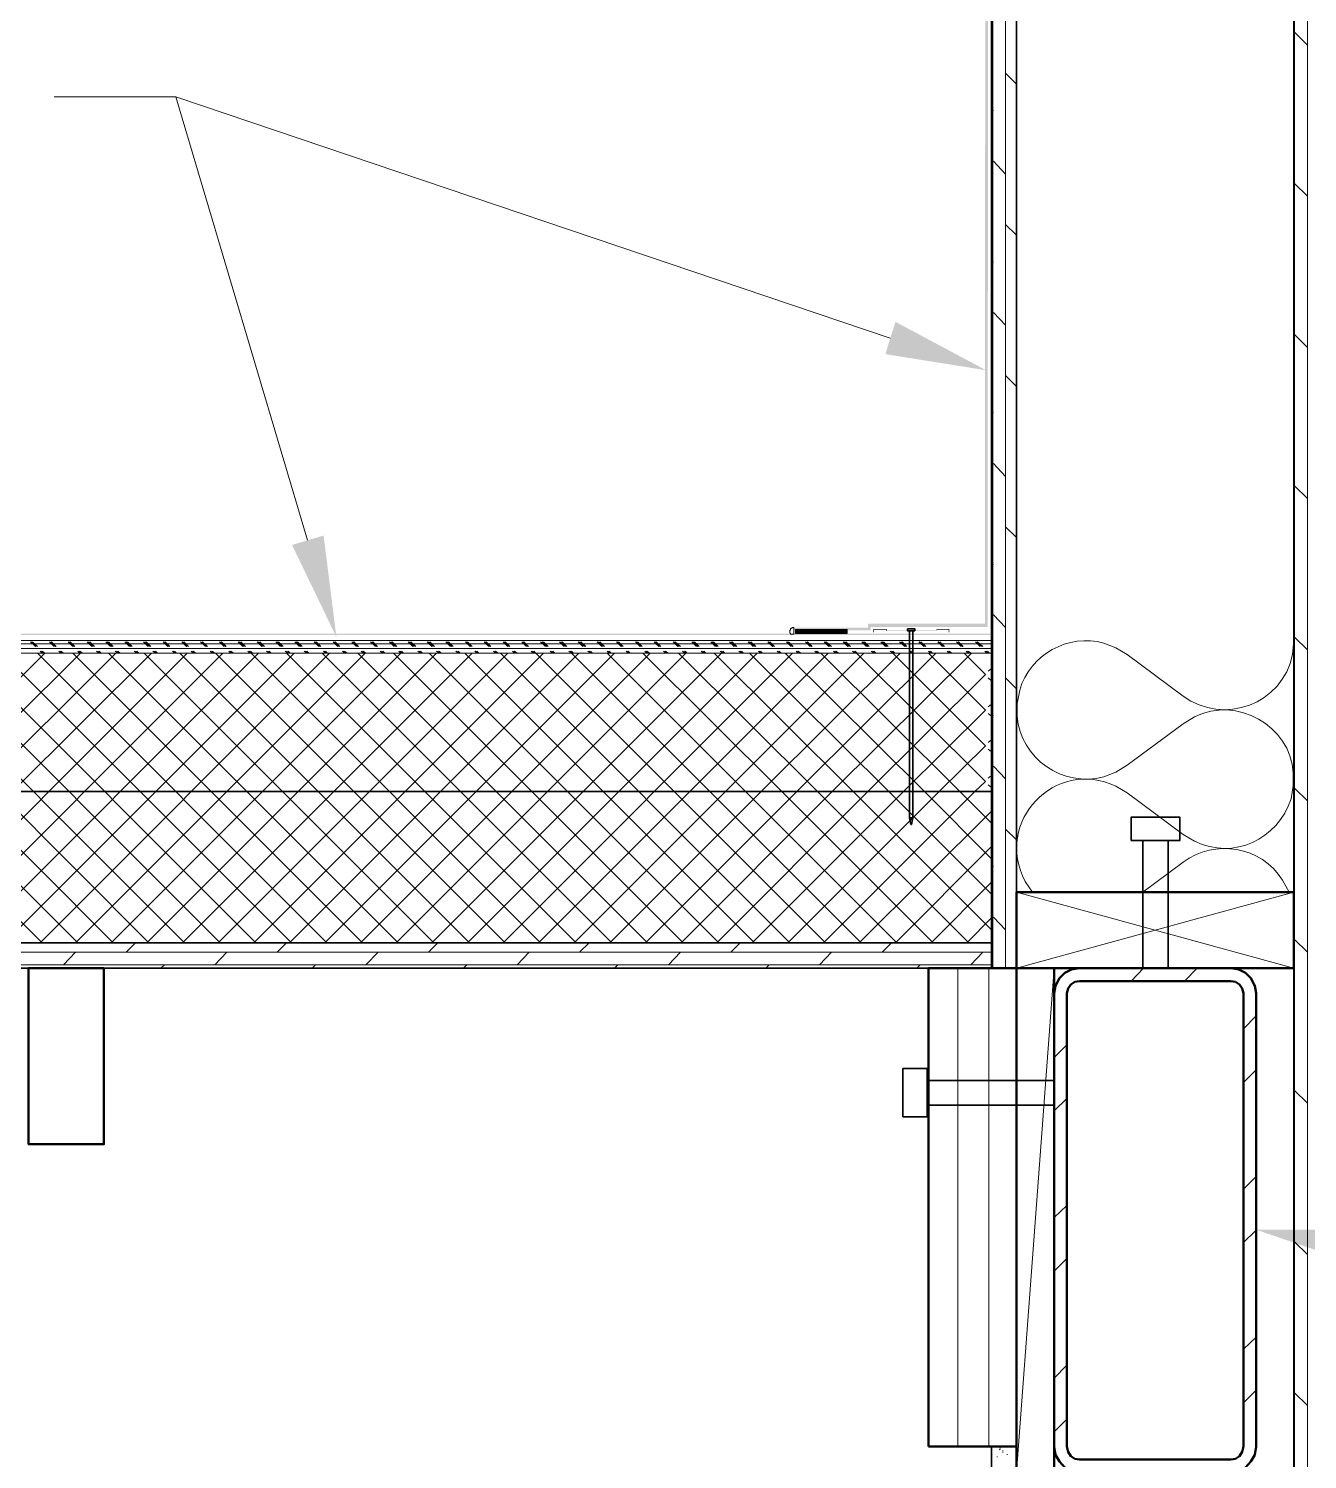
# Model space of a CAD drawing. Header units: inches. Extents: x 5 to 516, y -193 to 129.
# Drawn here: x 338.398 to 340.512, y -32.031 to -29.665 of the extents above; entities that cross this region are included whole.
import ezdxf

# ---------------------------------------------------------------- set-up
doc = ezdxf.new("R2010")
doc.units = ezdxf.units.IN
doc.header["$MEASUREMENT"] = 0
doc.layers.add('PDF5_Geometry', color=7, linetype='Continuous')
doc.layers.add('PDF5_Solid Fills', color=7, linetype='Continuous')

msp = doc.modelspace()

# ---------------------------------------------------------------- hatches: boundary and pattern name
at = {"layer": 'PDF5_Solid Fills', "transparency": 33554559}
for points in [[(339.7854717, -30.6556754), (339.7899161, -30.6601199), (339.789916, -30.6545641), (339.9832493, -30.6545644), (339.9876927, -25.8590086), (339.9821373, -25.8534533), (339.9788051, -30.649009), (339.7854717, -30.6490088)], [(339.66214, -30.6556754), (339.66214, -30.6601199), (339.7899178, -30.6601197), (339.7854733, -30.6556754)], [(339.7943613, -30.6578985), (339.7954724, -30.663454), (339.7954724, -30.6590096), (339.8165825, -30.6578976)], [(339.8988072, -30.6601208), (339.8154739, -30.6612319), (339.8999183, -30.6612319), (339.8988072, -30.6578975)], [(339.8988072, -30.6578976), (339.8999183, -30.6590087), (339.9188038, -30.6590098), (339.9199163, -30.6634531), (339.9199183, -30.6578976)], [(339.9899169, -30.6678983), (339.9899169, -30.6656761), (334.3954719, -30.6656762), (334.3954719, -30.6678983)]]:
    msp.add_hatch(color=256, dxfattribs=at).paths.add_polyline_path(points)

# ---------------------------------------------------------------- linework, layer by layer
at = {"layer": 'PDF5_Geometry', "lineweight": 35}
for points in [[(339.9899169, -25.8667866), (339.9899169, -31.2190091), (340.031028, -31.2190091), (340.031028, -25.8667866)], [(340.4899169, -44.6356774), (340.4899169, -25.9690092), (340.531028, -25.9690092), (340.531028, -44.6356774)], [(339.8632486, -30.6612319), (339.8632486, -30.6578986), (339.8510264, -30.6578986), (339.8510264, -30.6612319)], [(339.8576966, -30.9812313), (339.8599189, -30.9701202), (339.8543633, -30.9701202), (339.8565855, -30.9812313)], [(340.2210277, -31.0078981), (340.2210277, -30.9690092), (340.3010277, -30.9690092), (340.3010277, -31.0078981)], [(339.88325, -31.3845654), (339.88325, -31.4645654), (339.84325, -31.4645654), (339.84325, -31.3845654)], [(339.9899169, -44.5945657), (339.9899169, -32.0101203), (340.031028, -32.0101203), (340.031028, -44.5945657)]]:
    msp.add_lwpolyline(points, close=True, dxfattribs=at)
at = {"layer": 'PDF5_Geometry', "lineweight": 15}
for points in [[(339.9921413, -31.2190096), (339.9921413, -25.8667872)], [(340.0132504, -31.2190096), (340.0132504, -25.8667872)], [(340.4910291, -44.6356768), (340.4910291, -25.9690086)], [(340.5121382, -44.6356768), (340.5121382, -25.9690086)], [(340.5121382, -29.6923428), (340.4910271, -29.6712317)], [(340.0310275, -29.7567869), (340.0132497, -29.7390091)], [(338.8588042, -30.5112312), (338.6410264, -29.7778979), (338.4399153, -29.7778979)], [(339.822138, -30.1767868), (338.6410268, -29.7778978), (338.4399157, -29.7778978)], [(339.993249, -29.8012307), (339.9899156, -29.7990084)], [(340.4910291, -29.8378981), (340.489918, -29.836787)], [(340.0132504, -29.9056754), (339.9932504, -29.8845643)], [(340.5121382, -29.9423428), (340.4910271, -29.9212317)], [(340.0310275, -30.0067869), (340.0132497, -29.9890091)], [(339.993249, -30.0512307), (339.9899156, -30.0490085)], [(340.4910291, -30.0878981), (340.489918, -30.086787)], [(340.0132504, -30.1556754), (339.9932504, -30.1345643)], [(340.5121382, -30.1923428), (340.4910271, -30.1712317)], [(340.0310275, -30.2567869), (340.0132497, -30.2390091)], [(339.993249, -30.3012307), (339.9899156, -30.2990085)], [(340.4910291, -30.3378981), (340.489918, -30.336787)], [(340.0132504, -30.4056754), (339.9932504, -30.3845643)], [(340.5121382, -30.4423429), (340.4910271, -30.4212317)], [(340.0310275, -30.5067869), (340.0132497, -30.4890092)], [(339.993249, -30.5512307), (339.9899156, -30.5490085)], [(340.4910291, -30.5878982), (340.489918, -30.586787)], [(340.0132504, -30.6556754), (339.9932504, -30.6345643)], [(339.6699163, -30.6656762), (339.6654719, -30.6612317)], [(339.6654721, -30.6623418), (339.6688054, -30.6590085)], [(339.6654721, -30.6601197), (339.6665832, -30.6590086)], [(339.6654721, -30.6645651), (339.6710276, -30.6590095)], [(339.6654721, -30.6656762), (339.6654721, -30.6645651)], [(339.6721407, -30.6656762), (339.665474, -30.6590095)], [(339.6676964, -30.6656762), (339.6654742, -30.6634539)], [(339.6665843, -30.6656762), (339.6732509, -30.6590095)], [(339.6743606, -30.6656762), (339.6676939, -30.6590095)], [(339.6688041, -30.6656762), (339.6754708, -30.6590095)], [(339.676585, -30.6656762), (339.6699183, -30.6590095)], [(339.6710285, -30.6656762), (339.6776952, -30.6590095)], [(339.6788048, -30.6656762), (339.6721382, -30.6590095)], [(339.6732484, -30.6656762), (339.6799151, -30.6590095)], [(339.6810292, -30.6656762), (339.6743626, -30.6590095)], [(339.6754728, -30.6656762), (339.6821394, -30.6590095)], [(339.6832491, -30.6656762), (339.6765824, -30.6590095)], [(339.6776927, -30.6656762), (339.6843593, -30.6590095)], [(339.6854735, -30.6656762), (339.6788068, -30.6590095)], [(339.679917, -30.6656762), (339.6865837, -30.6590095)], [(339.6876934, -30.6656762), (339.6810267, -30.6590095)], [(339.6821414, -30.6656762), (339.6888081, -30.6590095)], [(339.6899178, -30.6656762), (339.6832511, -30.6590095)], [(339.6843613, -30.6656762), (339.691028, -30.6590095)], [(339.6921376, -30.6656762), (339.685471, -30.6590095)], [(339.6865857, -30.6656762), (339.6932524, -30.6590095)], [(339.694362, -30.6656762), (339.6876954, -30.6590095)], [(339.6888056, -30.6656762), (339.6954722, -30.6590095)], [(339.6899152, -30.6590095), (339.6965819, -30.6656762), (339.7043597, -30.6590095)], [(339.6910285, -30.6590095), (339.6988063, -30.6656762), (339.7065841, -30.6590095)], [(339.69103, -30.6656762), (339.6976966, -30.6590095)], [(339.6932484, -30.6590095), (339.7010262, -30.6656762), (339.7088039, -30.6590095)], [(339.6932498, -30.6656762), (339.6999165, -30.6590095)], [(339.6954728, -30.6590095), (339.7032506, -30.6656762), (339.7110283, -30.6590095)], [(339.6954742, -30.6656762), (339.7021409, -30.6590095)], [(339.6976927, -30.6590095), (339.7054704, -30.6656762), (339.7132482, -30.6590095)], [(339.699917, -30.6590095), (339.7076948, -30.6656762), (339.7154726, -30.6590095)], [(339.7021414, -30.6590095), (339.7099192, -30.6656762), (339.717697, -30.6590095)], [(339.7043613, -30.6590095), (339.7121391, -30.6656762), (339.7199169, -30.6590095)], [(339.7065857, -30.6590095), (339.7143635, -30.6656762), (339.7221413, -30.6590095)], [(339.7088056, -30.6590095), (339.7165834, -30.6656762), (339.7243611, -30.6590095)], [(339.71103, -30.6590095), (339.7188077, -30.6656762), (339.7265855, -30.6590095)], [(339.7132498, -30.6590095), (339.7210276, -30.6656762), (339.7288054, -30.6590095)], [(339.7154742, -30.6590095), (339.723252, -30.6656762), (339.7310298, -30.6590095)], [(339.7176941, -30.6590095), (339.7254719, -30.6656762), (339.7332497, -30.6590095)], [(339.7199185, -30.6590095), (339.7276963, -30.6656762), (339.7354741, -30.6590095)], [(339.7221384, -30.6590095), (339.7299161, -30.6656762), (339.7376939, -30.6590095)], [(339.7243628, -30.6590095), (339.7321405, -30.6656762), (339.7399183, -30.6590095)], [(339.7265826, -30.6590095), (339.7343604, -30.6656762), (339.7421382, -30.6590095)], [(339.728807, -30.6590095), (339.7365848, -30.6656762), (339.7443626, -30.6590095)], [(339.7310269, -30.6590095), (339.7388047, -30.6656762), (339.7465825, -30.6590095)], [(339.7332513, -30.6590095), (339.7410291, -30.6656762), (339.7488068, -30.6590095)], [(339.7354712, -30.6590095), (339.7432489, -30.6656762), (339.7510267, -30.6590095)], [(339.7376956, -30.6590095), (339.7454733, -30.6656762), (339.7510289, -30.6612317)], [(339.7399154, -30.6590095), (339.7476932, -30.6656762), (339.7510265, -30.6634539)], [(339.7421398, -30.6590095), (339.7499176, -30.6656762), (339.7510287, -30.6656762)], [(339.7510298, -30.6645651), (339.7443631, -30.6590095)], [(339.7510298, -30.6623418), (339.7465853, -30.6590085)], [(339.7510298, -30.6601197), (339.7488076, -30.6590086)], [(334.3954702, -30.6978982), (339.9899152, -30.6978982), (339.9899152, -30.6767871), (334.3954702, -30.6767871)], [(334.3954702, -30.6823422), (339.9899152, -30.6823422)], [(338.4088078, -30.6867875), (338.40103, -30.6790098)], [(338.4099155, -30.6867875), (338.4021377, -30.6790098)], [(338.4121399, -30.6867875), (338.4043621, -30.6790098)], [(338.4399177, -30.6867875), (338.4321399, -30.6790098)], [(338.4421375, -30.6867875), (338.4343598, -30.6790098)], [(338.4432497, -30.6867875), (338.435472, -30.6790098)], [(338.4710275, -30.6867875), (338.4632497, -30.6790098)], [(338.4732519, -30.6867875), (338.4654741, -30.6790098)], [(338.4743596, -30.6867875), (338.4665818, -30.6790098)], [(338.5021374, -30.6867875), (338.4943596, -30.6790098)], [(338.5043618, -30.6867875), (338.496584, -30.6790098)], [(338.5065816, -30.6867875), (338.4988039, -30.6790098)], [(338.5332517, -30.6867875), (338.525474, -30.6790098)], [(338.5354716, -30.6867875), (338.5276938, -30.6790098)], [(338.537696, -30.6867875), (338.5299182, -30.6790098)], [(338.5643616, -30.6867875), (338.5565838, -30.6790098)], [(338.5665815, -30.6867875), (338.5588037, -30.6790098)], [(338.5688058, -30.6867875), (338.5610281, -30.6790098)], [(338.5954714, -30.6867875), (338.5876937, -30.6790098)], [(338.5976958, -30.6867875), (338.589918, -30.6790098)], [(338.5999157, -30.6867875), (338.5921379, -30.6790098)], [(338.6276935, -30.6867875), (338.6199157, -30.6790098)], [(338.6288057, -30.6867875), (338.6210279, -30.6790098)], [(338.6310301, -30.6867875), (338.6232523, -30.6790098)], [(338.6588078, -30.6867875), (338.6510301, -30.6790098)], [(338.6599155, -30.6867875), (338.6521377, -30.6790098)], [(338.6621399, -30.6867875), (338.6543621, -30.6790098)], [(338.6899177, -30.6867875), (338.6821399, -30.6790098)], [(338.6921376, -30.6867875), (338.6843598, -30.6790098)], [(338.6932498, -30.6867875), (338.685472, -30.6790098)], [(338.7210275, -30.6867875), (338.7132498, -30.6790098)], [(338.7232519, -30.6867875), (338.7154742, -30.6790098)], [(338.7243596, -30.6867875), (338.7165818, -30.6790098)], [(338.7521374, -30.6867875), (338.7443596, -30.6790098)], [(338.7543618, -30.6867875), (338.746584, -30.6790098)], [(338.7565816, -30.6867875), (338.7488039, -30.6790098)], [(338.7832518, -30.6867875), (338.775474, -30.6790098)], [(338.7854716, -30.6867875), (338.7776938, -30.6790098)], [(338.787696, -30.6867875), (338.7799182, -30.6790098)], [(338.8143616, -30.6867875), (338.8065838, -30.6790098)], [(338.8165815, -30.6867875), (338.8088037, -30.6790098)], [(338.8188059, -30.6867875), (338.8110281, -30.6790098)], [(338.8454714, -30.6867875), (338.8376937, -30.6790098)], [(338.8476958, -30.6867875), (338.8399181, -30.6790098)], [(338.8499157, -30.6867875), (338.8421379, -30.6790098)], [(338.8776935, -30.6867875), (338.8699157, -30.6790098)], [(338.8788057, -30.6867875), (338.8710279, -30.6790098)], [(338.8810301, -30.6867875), (338.8732523, -30.6790098)], [(338.9088079, -30.6867875), (338.9010301, -30.6790098)], [(338.9099155, -30.6867875), (338.9021378, -30.6790098)], [(338.9121399, -30.6867875), (338.9043622, -30.6790098)], [(338.9399177, -30.6867875), (338.9321399, -30.6790098)], [(338.9421376, -30.6867875), (338.9343598, -30.6790098)], [(338.9432498, -30.6867875), (338.935472, -30.6790098)], [(338.9710276, -30.6867875), (338.9632498, -30.6790098)], [(338.9732519, -30.6867875), (338.9654742, -30.6790098)], [(338.9743596, -30.6867875), (338.9665818, -30.6790098)], [(339.0021374, -30.6867875), (338.9943596, -30.6790098)], [(339.0043618, -30.6867875), (338.996584, -30.6790098)], [(339.0065817, -30.6867875), (338.9988039, -30.6790098)], [(339.0332518, -30.6867875), (339.025474, -30.6790098)], [(339.0354716, -30.6867875), (339.0276939, -30.6790098)], [(339.037696, -30.6867875), (339.0299183, -30.6790098)], [(339.0643616, -30.6867875), (339.0565838, -30.6790098)], [(339.0665815, -30.6867875), (339.0588037, -30.6790098)], [(339.0688059, -30.6867875), (339.0610281, -30.6790098)], [(339.0954715, -30.6867875), (339.0876937, -30.6790098)], [(339.0976959, -30.6867875), (339.0899181, -30.6790098)], [(339.0999157, -30.6867875), (339.092138, -30.6790098)], [(339.1276935, -30.6867875), (339.1199157, -30.6790098)], [(339.1288057, -30.6867875), (339.1210279, -30.6790098)], [(339.1310301, -30.6867875), (339.1232523, -30.6790098)], [(339.1588079, -30.6867875), (339.1510301, -30.6790098)], [(339.1599156, -30.6867875), (339.1521378, -30.6790098)], [(339.1621399, -30.6867875), (339.1543622, -30.6790098)], [(339.1899177, -30.6867875), (339.18214, -30.6790098)], [(339.1921376, -30.6867875), (339.1843598, -30.6790098)], [(339.1932498, -30.6867875), (339.185472, -30.6790098)], [(339.2210276, -30.6867875), (339.2132498, -30.6790098)], [(339.223252, -30.6867875), (339.2154742, -30.6790098)], [(339.2243596, -30.6867875), (339.2165819, -30.6790098)], [(339.2521374, -30.6867875), (339.2443596, -30.6790098)], [(339.2543618, -30.6867875), (339.246584, -30.6790098)], [(339.2565817, -30.6867875), (339.2488039, -30.6790098)], [(339.2832518, -30.6867875), (339.275474, -30.6790098)], [(339.2854717, -30.6867875), (339.2776939, -30.6790098)], [(339.2876961, -30.6867875), (339.2799183, -30.6790098)], [(339.3143616, -30.6867875), (339.3065839, -30.6790098)], [(339.3165815, -30.6867875), (339.3088037, -30.6790098)], [(339.3188059, -30.6867875), (339.3110281, -30.6790098)], [(339.3454715, -30.6867875), (339.3376937, -30.6790098)], [(339.3476959, -30.6867875), (339.3399181, -30.6790098)], [(339.3499158, -30.6867875), (339.342138, -30.6790098)], [(339.3776935, -30.6867875), (339.3699158, -30.6790098)], [(339.3788057, -30.6867875), (339.371028, -30.6790098)], [(339.3810301, -30.6867875), (339.3732523, -30.6790098)], [(339.4088079, -30.6867875), (339.4010301, -30.6790098)], [(339.4099156, -30.6867875), (339.4021378, -30.6790098)], [(339.41214, -30.6867875), (339.4043622, -30.6790098)], [(339.4399177, -30.6867875), (339.43214, -30.6790098)], [(339.4421376, -30.6867875), (339.4343598, -30.6790098)], [(339.4432498, -30.6867875), (339.435472, -30.6790098)], [(339.4710276, -30.6867875), (339.4632498, -30.6790098)], [(339.473252, -30.6867875), (339.4654742, -30.6790098)], [(339.4754719, -30.6867875), (339.466583, -30.6790098)], [(339.5021374, -30.6867875), (339.4943597, -30.6790098)], [(339.5043618, -30.6867875), (339.4965841, -30.6790098)], [(339.5065817, -30.6867875), (339.4988039, -30.6790098)], [(339.5332518, -30.6867875), (339.525474, -30.6790098)], [(339.5354717, -30.6867875), (339.5276939, -30.6790098)], [(339.5376961, -30.6867875), (339.5299183, -30.6790098)], [(339.5643617, -30.6867875), (339.5565839, -30.6790098)], [(339.5665815, -30.6867875), (339.5588038, -30.6790098)], [(339.5688059, -30.6867875), (339.5610281, -30.6790098)], [(339.5954715, -30.6867875), (339.5876937, -30.6790098)], [(339.5976959, -30.6867875), (339.5899181, -30.6790098)], [(339.5999158, -30.6867875), (339.592138, -30.6790098)], [(339.6276936, -30.6867875), (339.6199158, -30.6790098)], [(339.6288057, -30.6867875), (339.621028, -30.6790098)], [(339.6310301, -30.6867875), (339.6232524, -30.6790098)], [(339.6588079, -30.6867875), (339.6510301, -30.6790098)], [(339.6610278, -30.6867875), (339.6521389, -30.6790098)], [(339.66214, -30.6867875), (339.6543622, -30.6790098)], [(339.6899178, -30.6867875), (339.68214, -30.6790098)], [(339.6921376, -30.6867875), (339.6843599, -30.6790098)], [(339.6932498, -30.6867875), (339.6854721, -30.6790098)], [(339.7210276, -30.6867875), (339.7132498, -30.6790098)], [(339.723252, -30.6867875), (339.7154742, -30.6790098)], [(339.7254719, -30.6867875), (339.716583, -30.6790098)], [(339.7521375, -30.6867875), (339.7443597, -30.6790098)], [(339.7543619, -30.6867875), (339.7465841, -30.6790098)], [(339.7565817, -30.6867875), (339.748804, -30.6790098)], [(339.7832518, -30.6867875), (339.7754741, -30.6790098)], [(339.7854717, -30.6867875), (339.7776939, -30.6790098)], [(339.7876961, -30.6867875), (339.7799183, -30.6790098)], [(339.8143617, -30.6867875), (339.8065839, -30.6790098)], [(339.8165816, -30.6867875), (339.8088038, -30.6790098)], [(339.8188059, -30.6867875), (339.8110282, -30.6790098)], [(339.8465837, -30.6867875), (339.8376948, -30.6790098)], [(339.8476959, -30.6867875), (339.8399181, -30.6790098)], [(339.8499158, -30.6867875), (339.842138, -30.6790098)], [(339.8776936, -30.6867875), (339.8699158, -30.6790098)], [(339.8788058, -30.6867875), (339.871028, -30.6790098)], [(339.8810302, -30.6867875), (339.8732524, -30.6790098)], [(339.9088079, -30.6867875), (339.9010302, -30.6790098)], [(339.9110278, -30.6867875), (339.9021389, -30.6790098)], [(339.91214, -30.6867875), (339.9043622, -30.6790098)], [(339.9399178, -30.6867875), (339.93214, -30.6790098)], [(339.9421377, -30.6867875), (339.9343599, -30.6790098)], [(339.9432499, -30.6867875), (339.9354721, -30.6790098)], [(339.9710276, -30.6867875), (339.9632499, -30.6790098)], [(339.973252, -30.6867875), (339.9654743, -30.6790098)], [(339.9754719, -30.6867875), (339.966583, -30.6790098)], [(340.3065858, -30.7690092), (340.2143635, -30.7001203), (340.1954746, -30.6890092), (340.1754746, -30.6812314)], [(340.4876969, -30.7001203), (340.4899191, -30.676787)], [(340.5121382, -30.6923429), (340.4910271, -30.6712318)], [(334.3954702, -30.6901196), (339.9899152, -30.6901196)], [(338.4199162, -31.1767869), (338.1699162, -30.9267868), (337.9399162, -30.6978979)], [(337.9443619, -31.1767869), (338.1943619, -30.9267868), (338.4243619, -30.6978979)], [(338.4788038, -31.1767869), (338.2288038, -30.9267868), (337.9988038, -30.6978979)], [(338.0032495, -31.1767869), (338.2532495, -30.9267868), (338.4832496, -30.6978979)], [(338.537696, -31.1767869), (338.287696, -30.9267868), (338.057696, -30.6978979)], [(338.0621371, -31.1767869), (338.3121372, -30.9267868), (338.5421372, -30.6978979)], [(338.5965836, -31.1767869), (338.3465836, -30.9267868), (338.1165836, -30.6978979)], [(338.1210293, -31.1767869), (338.3710293, -30.9267868), (338.6010293, -30.6978979)], [(338.6554713, -31.1767869), (338.1765823, -30.6978979)], [(338.1810291, -31.1767869), (338.6599181, -30.6978979)], [(338.7143634, -31.1767869), (338.2354745, -30.6978979)], [(338.2399167, -31.1767869), (338.7188057, -30.6978979)], [(338.773251, -31.1767869), (338.2943621, -30.6978979)], [(338.2988044, -31.1767869), (338.7776933, -30.6978979)], [(338.8321387, -31.1767869), (338.3532497, -30.6978979)], [(338.3576965, -31.1767869), (338.8365855, -30.6978979)], [(338.8910263, -31.1767869), (338.4121373, -30.6978979)], [(338.4199162, -30.6978982), (338.4165829, -30.6945649)], [(338.4165842, -31.1767869), (338.8954731, -30.6978979)], [(338.4221406, -30.6978982), (338.4176962, -30.6945649)], [(338.4243605, -30.6978982), (338.419916, -30.6945649)], [(338.4510261, -30.6978982), (338.4476927, -30.6945649)], [(338.4532505, -30.6978982), (338.4499171, -30.6945649)], [(338.4554703, -30.6978982), (338.4510259, -30.6945649)], [(338.9499184, -31.1767869), (338.4710295, -30.6978979)], [(338.4754718, -31.1767869), (338.9543607, -30.6978979)], [(338.4821404, -30.6978982), (338.4788071, -30.6945649)], [(338.4843603, -30.6978982), (338.481027, -30.6945649)], [(338.4865847, -30.6978982), (338.4821403, -30.6945649)], [(338.5132503, -30.6978982), (338.509917, -30.6945649)], [(338.5154747, -30.6978982), (338.5121413, -30.6945649)], [(338.5176945, -30.6978982), (338.5143612, -30.6945649)], [(339.0088061, -31.1767869), (338.5299171, -30.6978979)], [(338.5343594, -31.1767869), (339.0132484, -30.6978979)], [(338.5454723, -30.6978982), (338.5410279, -30.6945649)], [(338.5465845, -30.6978982), (338.5432512, -30.6945649)], [(338.5488044, -30.6978982), (338.5454711, -30.6945649)], [(338.5765822, -30.6978982), (338.5721377, -30.6945649)], [(338.5776944, -30.6978982), (338.574361, -30.6945649)], [(338.5799188, -30.6978982), (338.5765854, -30.6945649)], [(339.0676937, -31.1767869), (338.5888047, -30.6978979)], [(338.5932516, -31.1767869), (339.0721405, -30.6978979)], [(338.6076965, -30.6978982), (338.6032521, -30.6945649)], [(338.6099164, -30.6978982), (338.605472, -30.6945649)], [(338.6110286, -30.6978982), (338.6076953, -30.6945649)], [(338.6388064, -30.6978982), (338.6354731, -30.6945649)], [(338.6410263, -30.6978982), (338.6365818, -30.6945649)], [(338.6421385, -30.6978982), (338.6388051, -30.6945649)], [(339.1265858, -31.1767869), (338.6476969, -30.6978979)], [(338.6521392, -31.1767869), (339.1310281, -30.6978979)], [(338.6699162, -30.6978982), (338.6665829, -30.6945649)], [(338.6721406, -30.6978982), (338.6676962, -30.6945649)], [(338.6743605, -30.6978982), (338.6699161, -30.6945649)], [(338.7010261, -30.6978982), (338.6976928, -30.6945649)], [(338.7032505, -30.6978982), (338.6999171, -30.6945649)], [(338.7054704, -30.6978982), (338.7010259, -30.6945649)], [(339.1854735, -31.1767869), (338.7065845, -30.6978979)], [(338.7110268, -31.1767869), (339.1899158, -30.6978979)], [(338.7321405, -30.6978982), (338.7288071, -30.6945649)], [(338.7343603, -30.6978982), (338.731027, -30.6945649)], [(338.7365847, -30.6978982), (338.7321403, -30.6945649)], [(338.7632503, -30.6978982), (338.759917, -30.6945649)], [(338.7654747, -30.6978982), (338.7621414, -30.6945649)], [(338.7676946, -30.6978982), (338.7643612, -30.6945649)], [(339.2443611, -31.1767869), (338.7654721, -30.6978979)], [(338.769919, -31.1767869), (339.2488079, -30.6978979)], [(338.7954723, -30.6978982), (338.7910279, -30.6945649)], [(338.7965845, -30.6978982), (338.7932512, -30.6945649)], [(338.7988044, -30.6978982), (338.7954711, -30.6945649)], [(338.8265822, -30.6978982), (338.8221378, -30.6945649)], [(339.3032487, -31.1767869), (338.8243598, -30.6978979)], [(338.8276944, -30.6978982), (338.8243611, -30.6945649)], [(338.8299188, -30.6978982), (338.8265855, -30.6945649)], [(338.8288066, -31.1767869), (339.3076955, -30.6978979)], [(338.8576966, -30.6978982), (338.8532521, -30.6945649)], [(338.8599164, -30.6978982), (338.855472, -30.6945649)], [(338.8610286, -30.6978982), (338.8576953, -30.6945649)], [(339.3621409, -31.1767869), (338.8832519, -30.6978979)], [(338.8888064, -30.6978982), (338.8854731, -30.6945649)], [(338.8910263, -30.6978982), (338.8865818, -30.6945649)], [(338.8876942, -31.1767869), (339.3665832, -30.6978979)], [(338.8921385, -30.6978982), (338.8888051, -30.6945649)], [(338.9199163, -30.6978982), (338.9165829, -30.6945649)], [(338.9221407, -30.6978982), (338.9176962, -30.6945649)], [(338.9243605, -30.6978982), (338.9199161, -30.6945649)], [(339.4210285, -31.1767869), (338.9421396, -30.6978979)], [(338.9465818, -31.1767869), (339.4254708, -30.6978979)], [(338.9510261, -30.6978982), (338.9476928, -30.6945649)], [(338.9532505, -30.6978982), (338.9499172, -30.6945649)], [(338.9554704, -30.6978982), (338.9510259, -30.6945649)], [(338.9821405, -30.6978982), (338.9788071, -30.6945649)], [(338.9843603, -30.6978982), (338.981027, -30.6945649)], [(338.9865847, -30.6978982), (338.9832514, -30.6945649)], [(339.4799161, -31.1767869), (339.0010272, -30.6978979)], [(339.005474, -31.1767869), (339.4843629, -30.6978979)], [(339.0132503, -30.6978982), (339.009917, -30.6945649)], [(339.0154747, -30.6978982), (339.0121414, -30.6945649)], [(339.0176946, -30.6978982), (339.0143613, -30.6945649)], [(339.0454724, -30.6978982), (339.0410279, -30.6945649)], [(339.0465846, -30.6978982), (339.0432512, -30.6945649)], [(339.0488044, -30.6978982), (339.0454711, -30.6945649)], [(339.5388038, -31.1767869), (339.0599148, -30.6978979)], [(339.0643616, -31.1767869), (339.5432506, -30.6978979)], [(339.0765822, -30.6978982), (339.0721378, -30.6945649)], [(339.0776944, -30.6978982), (339.0743611, -30.6945649)], [(339.0799188, -30.6978982), (339.0765855, -30.6945649)], [(339.1076966, -30.6978982), (339.1043633, -30.6945649)], [(339.1099165, -30.6978982), (339.105472, -30.6945649)], [(339.1110287, -30.6978982), (339.1076953, -30.6945649)], [(339.5976959, -31.1767869), (339.118807, -30.6978979)], [(339.1232492, -31.1767869), (339.6021382, -30.6978979)], [(339.1388064, -30.6978982), (339.1354731, -30.6945649)], [(339.1410263, -30.6978982), (339.1365819, -30.6945649)], [(339.1421385, -30.6978982), (339.1388052, -30.6945649)], [(339.1699163, -30.6978982), (339.1665829, -30.6945649)], [(339.1721407, -30.6978982), (339.1688073, -30.6945649)], [(339.1743605, -30.6978982), (339.1699161, -30.6945649)], [(339.6565835, -31.1767869), (339.1776946, -30.6978979)], [(339.1821414, -31.1767869), (339.6610303, -30.6978979)], [(339.2010261, -30.6978982), (339.1976928, -30.6945649)], [(339.2032505, -30.6978982), (339.1999172, -30.6945649)], [(339.2054704, -30.6978982), (339.2010259, -30.6945649)], [(339.2321405, -30.6978982), (339.2288072, -30.6945649)], [(339.2343604, -30.6978982), (339.231027, -30.6945649)], [(339.2365848, -30.6978982), (339.2332514, -30.6945649)], [(339.7154712, -31.1767869), (339.2365822, -30.6978979)], [(339.241029, -31.1767869), (339.719918, -30.6978979)], [(339.2632503, -30.6978982), (339.259917, -30.6945649)], [(339.2654747, -30.6978982), (339.2621414, -30.6945649)], [(339.2676946, -30.6978982), (339.2643613, -30.6945649)], [(339.2954724, -30.6978982), (339.2910279, -30.6945649)], [(339.2965846, -30.6978982), (339.2932513, -30.6945649)], [(339.2988045, -30.6978982), (339.2954711, -30.6945649)], [(339.7743633, -31.1767869), (339.2954744, -30.6978979)], [(339.2999167, -31.1767869), (339.7788056, -30.6978979)], [(339.3265822, -30.6978982), (339.3221378, -30.6945649)], [(339.3276944, -30.6978982), (339.3243611, -30.6945649)], [(339.3299188, -30.6978982), (339.3265855, -30.6945649)], [(339.8332509, -31.1767869), (339.354362, -30.6978979)], [(339.3576966, -30.6978982), (339.3543633, -30.6945649)], [(339.3599165, -30.6978982), (339.355472, -30.6945649)], [(339.3610287, -30.6978982), (339.3576953, -30.6945649)], [(339.3588043, -31.1767869), (339.6088043, -30.9267868), (339.8388043, -30.6978979)], [(339.3888065, -30.6978982), (339.3854731, -30.6945649)], [(339.3910263, -30.6978982), (339.3865819, -30.6945649)], [(339.3921385, -30.6978982), (339.3888052, -30.6945649)], [(339.8932508, -31.1767869), (339.6432507, -30.9267868), (339.4132507, -30.6978979)], [(339.4199163, -30.6978982), (339.416583, -30.6945649)], [(339.4176964, -31.1767869), (339.6676964, -30.9267868), (339.8976965, -30.6978979)], [(339.4221407, -30.6978982), (339.4188074, -30.6945649)], [(339.4243606, -30.6978982), (339.4199161, -30.6945649)], [(339.4510261, -30.6978982), (339.4476928, -30.6945649)], [(339.4532505, -30.6978982), (339.4499172, -30.6945649)], [(339.4554704, -30.6978982), (339.451026, -30.6945649)], [(339.9521384, -31.1767869), (339.7021384, -30.9267868), (339.4721383, -30.6978979)], [(339.4765841, -31.1767869), (339.7265841, -30.9267868), (339.9565841, -30.6978979)], [(339.4821405, -30.6978982), (339.4788072, -30.6945649)], [(339.4843604, -30.6978982), (339.4810271, -30.6945649)], [(339.4865848, -30.6978982), (339.4832514, -30.6945649)], [(339.5132504, -30.6978982), (339.509917, -30.6945649)], [(339.5154748, -30.6978982), (339.5121414, -30.6945649)], [(339.5176946, -30.6978982), (339.5143613, -30.6945649)], [(339.9899169, -31.1556755), (339.761028, -30.9267866), (339.5310279, -30.6978977)], [(339.5454724, -30.6978982), (339.541028, -30.6945649)], [(339.5465846, -30.6978982), (339.5432513, -30.6945649)], [(339.5488045, -30.6978982), (339.5454711, -30.6945649)], [(339.5765823, -30.6978982), (339.5721378, -30.6945649)], [(339.5776945, -30.6978982), (339.5743611, -30.6945649)], [(339.5799188, -30.6978982), (339.5765855, -30.6945649)], [(339.9899169, -31.0967867), (339.8199169, -30.9267867), (339.5899169, -30.6978978)], [(339.6076966, -30.6978982), (339.6043633, -30.6945649)], [(339.6099165, -30.6978982), (339.6054721, -30.6945649)], [(339.6110287, -30.6978982), (339.6076954, -30.6945649)], [(339.6388065, -30.6978982), (339.6354731, -30.6945649)], [(339.6410263, -30.6978982), (339.6365819, -30.6945649)], [(339.6421385, -30.6978982), (339.6388052, -30.6945649)], [(339.9899169, -31.037898), (339.8788058, -30.9267868), (339.6488058, -30.6978979)], [(339.6699163, -30.6978982), (339.666583, -30.6945649)], [(339.6721407, -30.6978982), (339.6688074, -30.6945649)], [(339.6743606, -30.6978982), (339.6699161, -30.6945649)], [(339.7010262, -30.6978982), (339.6976928, -30.6945649)], [(339.7032506, -30.6978982), (339.6999172, -30.6945649)], [(339.7054704, -30.6978982), (339.701026, -30.6945649)], [(339.9899169, -30.9790092), (339.9376947, -30.926787), (339.7076946, -30.6978981)], [(339.7321405, -30.6978982), (339.7288072, -30.6945649)], [(339.7343604, -30.6978982), (339.7310271, -30.6945649)], [(339.7365848, -30.6978982), (339.7332515, -30.6945649)], [(339.7632504, -30.6978982), (339.7599171, -30.6945649)], [(339.7654748, -30.6978982), (339.7621414, -30.6945649)], [(339.7676946, -30.6978982), (339.7643613, -30.6945649)], [(339.9799162, -30.9101197), (339.7665828, -30.6978975)], [(339.7954724, -30.6978982), (339.791028, -30.6945649)], [(339.7965846, -30.6978982), (339.7932513, -30.6945649)], [(339.7988045, -30.6978982), (339.7954712, -30.6945649)], [(339.8265823, -30.6978982), (339.8221378, -30.6945649)], [(339.8276945, -30.6978982), (339.8243611, -30.6945649)], [(339.9799162, -30.851231), (339.8265828, -30.6978976)], [(339.8299189, -30.6978982), (339.8265855, -30.6945649)], [(339.8576966, -30.6978982), (339.8543633, -30.6945649)], [(339.8599165, -30.6978982), (339.8554721, -30.6945649)], [(339.8610287, -30.6978982), (339.8576954, -30.6945649)], [(339.9799162, -30.7923422), (339.8854717, -30.6978978)], [(339.8888065, -30.6978982), (339.8854732, -30.6945649)], [(339.8910264, -30.6978982), (339.8865819, -30.6945649)], [(339.8921386, -30.6978982), (339.8888052, -30.6945649)], [(339.9199163, -30.6978982), (339.916583, -30.6945649)], [(339.9221407, -30.6978982), (339.9188074, -30.6945649)], [(339.9243606, -30.6978982), (339.9199162, -30.6945649)], [(339.9799162, -30.7334534), (339.9443606, -30.6978979)], [(339.9510262, -30.6978982), (339.9476929, -30.6945649)], [(339.9532506, -30.6978982), (339.9499172, -30.6945649)], [(339.9554705, -30.6978982), (339.951026, -30.6945649)], [(339.9821406, -30.6978982), (339.9788072, -30.6945649)], [(339.9843604, -30.6978982), (339.9810271, -30.6945649)], [(339.9865848, -30.6978982), (339.9832515, -30.6945649)], [(339.5354717, -31.1767869), (339.7854717, -30.9267868), (339.9799162, -30.7334535)], [(339.9843604, -30.7278981), (339.989916, -30.7234537)], [(339.9899169, -30.743453), (339.9843613, -30.7390086)], [(340.0310275, -30.756787), (340.0132497, -30.7390092)], [(340.0365857, -30.7590092), (340.0321413, -30.7812315), (340.0321413, -30.8023426)], [(339.9843604, -30.7867869), (339.989916, -30.7823424)], [(339.5943593, -31.1767869), (339.8443593, -30.9267868), (339.9799149, -30.7923424)], [(339.9899169, -30.8023429), (339.9843613, -30.7978985)], [(339.993249, -30.8012307), (339.9899156, -30.7990085)], [(340.3254746, -30.8034534), (340.3065858, -30.8145645), (340.2143635, -30.8834534)], [(339.6532515, -31.1767869), (339.9032515, -30.9267868), (339.9799182, -30.8512313)], [(339.9843604, -30.8456756), (339.989916, -30.8412312)], [(340.4910291, -30.8378982), (340.489918, -30.8367871)], [(339.9899169, -30.8612317), (339.9843613, -30.8567872)], [(339.9843604, -30.9045644), (339.989916, -30.9001199)], [(340.0132504, -30.9056755), (339.9932504, -30.8845643)], [(340.1754746, -30.9023426), (340.1954746, -30.8945648), (340.2143635, -30.8834537)], [(340.4854747, -30.939009), (340.488808, -30.9167868), (340.488808, -30.8956756)], [(339.7121391, -31.1767869), (339.9621391, -30.9267868), (339.9799169, -30.9101202)], [(339.9899169, -30.9201204), (339.9843613, -30.915676)], [(340.3254746, -31.009009), (340.3065858, -30.9978979), (340.2143635, -30.929009), (340.1954746, -30.9178979)], [(340.5121382, -30.9423429), (340.4910271, -30.9212318)], [(339.7710267, -31.1767869), (339.9899156, -30.9590091)], [(340.0310275, -31.006787), (340.0132497, -30.9890092)], [(339.8310265, -31.1767869), (339.9899154, -31.017898)], [(339.993249, -31.0512308), (339.9899156, -31.0490085)], [(340.306585, -31.0434535), (340.2399184, -31.0934535)], [(339.8899187, -31.1767869), (339.9899187, -31.0767869)], [(340.0454746, -31.0756757), (340.0576968, -31.0934534)], [(340.4821406, -31.0934535), (340.4710295, -31.0734535)], [(340.4910291, -31.0878982), (340.489918, -31.0867871)], [(340.4899169, -31.0934535), (340.031028, -31.2190091)], [(340.4899169, -31.2190096), (340.031028, -31.0934541)], [(339.9488063, -31.1767869), (339.9899174, -31.1356757)], [(340.0132504, -31.1556755), (339.9932504, -31.1345644)], [(338.5588051, -31.1923429), (338.5743607, -31.1767874)], [(338.8088051, -31.1923429), (338.8243607, -31.1767874)], [(339.0588052, -31.1923429), (339.0743607, -31.1767874)], [(339.3088052, -31.1923429), (339.3243607, -31.1767874)], [(339.5588052, -31.1923429), (339.5743608, -31.1767874)], [(339.8088052, -31.1923429), (339.8243608, -31.1767874)], [(340.5121382, -31.1923429), (340.4910271, -31.1712318)], [(334.3954702, -31.1923429), (339.9899152, -31.1923429)], [(338.4554703, -31.2134532), (338.4754703, -31.1923421)], [(338.7054704, -31.2134532), (338.7254704, -31.1923421)], [(338.9554704, -31.2134532), (338.9754704, -31.1923421)], [(339.2054704, -31.2134532), (339.2254704, -31.1923421)], [(339.4554704, -31.2134532), (339.4754704, -31.1923421)], [(339.7054704, -31.2134532), (339.7254704, -31.1923421)], [(339.9554705, -31.2134532), (339.9754705, -31.1923421)], [(334.3954702, -31.2134532), (339.9899152, -31.2134532)], [(338.6165851, -31.2190096), (338.6221406, -31.2134541)], [(338.8665851, -31.2190096), (338.8721406, -31.2134541)], [(339.1165851, -31.2190096), (339.1221407, -31.2134541)], [(339.3665851, -31.2190096), (339.3721407, -31.2134541)], [(339.6165852, -31.2190096), (339.6221407, -31.2134541)], [(339.8665852, -31.2190096), (339.8721407, -31.2134541)], [(339.9343613, -31.2190096), (339.9343613, -32.0101208)], [(339.9854726, -31.2190096), (339.9854726, -32.0101208)], [(340.0310275, -32.052343), (340.0932497, -31.2190096)], [(340.2210277, -31.2401199), (340.2410277, -31.2190088)], [(340.3088053, -31.2401199), (340.3299164, -31.2190088)], [(340.4065836, -31.319009), (340.4276947, -31.2978978)], [(340.0932517, -31.3667871), (340.1143628, -31.3456759)], [(340.4910291, -31.3378982), (340.489918, -31.3367871)], [(340.4065836, -31.4078976), (340.4276947, -31.3867865)], [(340.5121382, -31.4423429), (340.4910271, -31.4212318)], [(340.0932517, -31.4545647), (340.1143628, -31.4345647)], [(340.4065836, -31.584565), (340.4276947, -31.5634539)], [(340.4910291, -31.5878982), (340.489918, -31.5867871)], [(340.0932517, -31.6312321), (340.1143628, -31.6112321)], [(340.4065836, -31.6723426), (340.4276947, -31.6523426)], [(340.5121382, -31.692343), (340.4910271, -31.6712318)], [(340.0932517, -31.7201207), (340.1143628, -31.6990096)], [(340.4065836, -31.8490089), (340.4276947, -31.8290089)], [(340.4910291, -31.8378983), (340.489918, -31.8367871)], [(340.0932517, -31.896787), (340.1143628, -31.8756759)], [(340.4065836, -31.9378976), (340.4276947, -31.9167865)], [(340.5121382, -31.942343), (340.4910271, -31.9212319)], [(340.0932517, -31.9856757), (340.1143628, -31.9645646)], [(340.0043631, -32.0134535), (340.0043631, -32.0123424)], [(339.9999187, -32.0267863), (339.9988076, -32.0267863)], [(340.0043631, -32.0145645), (340.0032521, -32.0156756)], [(340.0088076, -32.0167867), (340.0088076, -32.0178977)], [(340.0088076, -32.0201199), (340.0088076, -32.0190088)], [(340.0154743, -32.0234531), (340.0154743, -32.022342)]]:
    msp.add_lwpolyline(points, dxfattribs=at)
for points in [[(339.6632522, -30.6667872), (339.6632522, -30.6556761), (339.66103, -30.6556761), (339.6599189, -30.6567872), (339.6588077, -30.6567872), (339.6576966, -30.6578983), (339.6576966, -30.6601206), (339.6565855, -30.6601206), (339.6565855, -30.664565), (339.6576966, -30.6656761), (339.6576966, -30.6667872)], [(339.6654721, -30.6656764), (339.6654721, -30.6590098), (339.7510276, -30.6590098), (339.7510276, -30.6656764)]]:
    msp.add_lwpolyline(points, close=True, dxfattribs=at)
at = {"layer": 'PDF5_Geometry', "lineweight": 35}
for points in [[(339.8543601, -30.9701207), (339.8543601, -30.6612318)], [(339.8599165, -30.9701207), (339.8599165, -30.6612318)], [(339.9899169, -30.9267868), (334.3954719, -30.9267868)], [(340.2399169, -31.0078981), (340.2399169, -31.2190092)], [(340.2821397, -31.2190096), (340.2821397, -31.0078985)], [(339.9899169, -31.2190091), (339.9899169, -31.1767869), (334.3954719, -31.1767869)], [(334.3954702, -31.2190096), (339.9899152, -31.2190096)], [(340.0932517, -31.4045644), (339.8832517, -31.4045644)], [(339.88325, -31.4456761), (340.0932501, -31.4456761)]]:
    msp.add_lwpolyline(points, dxfattribs=at)
at = {"layer": 'PDF5_Geometry', "lineweight": 50}
for points in [[(340.031028, -31.2190091), (340.031028, -31.0934535), (340.4899169, -31.0934535), (340.4899169, -31.2190091)], [(338.3976949, -31.2190096), (338.3976949, -31.5101208), (338.5221394, -31.5101208), (338.5221394, -31.2190096)], [(339.8854744, -32.0101208), (339.8854744, -31.2190096), (340.03103, -31.2190096), (340.03103, -32.0101208)], [(340.0310275, -31.2190096), (340.0310275, -32.052343), (340.0932497, -32.052343), (340.0932497, -31.2190096)]]:
    msp.add_lwpolyline(points, close=True, dxfattribs=at)
for points in [[(340.3854745, -31.2190096), (340.1354744, -31.2190096), (340.1221411, -31.2212319), (340.11103, -31.2267874), (340.1021411, -31.2356763), (340.0954744, -31.2478985), (340.0932522, -31.2601207)], [(340.4276927, -32.0101203), (340.4276927, -31.2601202), (340.4254705, -31.247898), (340.4188038, -31.2356758), (340.4099149, -31.2267869), (340.3988038, -31.2212313), (340.3854705, -31.2190091)], [(340.3854745, -31.2401199), (340.1354744, -31.2401199), (340.1276967, -31.241231), (340.12103, -31.2456754), (340.1165856, -31.2523421), (340.1143633, -31.2601199)], [(340.4065836, -32.0101203), (340.4065836, -31.2601202), (340.4043614, -31.2523424), (340.3999169, -31.2456758), (340.3932503, -31.2412313), (340.3854725, -31.2401202)], [(340.0932517, -31.2601202), (340.0932517, -32.0101203), (340.0954739, -32.0234536), (340.1021406, -32.0345647), (340.1110295, -32.0445647), (340.1221406, -32.0501203), (340.1354739, -32.0523425)], [(340.1143608, -31.2601202), (340.1143608, -32.0101203), (340.116583, -32.0190092), (340.1210275, -32.0256758), (340.1276941, -32.0301203), (340.1354719, -32.0312314)], [(340.1354744, -32.0312316), (340.3854745, -32.0312316), (340.3932522, -32.0301205), (340.3999189, -32.0256761), (340.4043634, -32.0190094), (340.4065856, -32.0101205)], [(340.1354744, -32.052343), (340.3854745, -32.052343), (340.3988078, -32.0501208), (340.4099189, -32.0445653), (340.4188078, -32.0345653), (340.4254745, -32.0234541), (340.4276967, -32.0101208)]]:
    msp.add_lwpolyline(points, dxfattribs=at)
at = {"layer": 'PDF5_Geometry', "lineweight": 15}
for points in [[(340.1754746, -30.6812314), (340.1174191, -30.6648611), (340.0524931, -30.7006574), (340.0365857, -30.7590092)], [(340.3065858, -30.7690092), (340.373808, -30.8183611), (340.4712339, -30.782287), (340.4876969, -30.7001203)], [(340.488808, -30.8956756), (340.4839747, -30.8179904), (340.3948821, -30.7676386), (340.3254746, -30.8034534)], [(340.0321413, -30.8023426), (340.037845, -30.87225), (340.1080487, -30.9208426), (340.1754746, -30.9023426)], [(340.1954746, -30.9178979), (340.0942339, -30.8703608), (339.9936783, -30.9769164), (340.0454746, -31.0756757)], [(340.3254746, -31.009009), (340.3914932, -31.0406016), (340.4621043, -31.0062497), (340.4854747, -30.939009)], [(340.4710295, -31.0734535), (340.4364369, -31.0167128), (340.3589924, -31.0050461), (340.306585, -31.0434535)]]:
    msp.add_open_spline(points, degree=3, dxfattribs=at)
at = {"layer": 'PDF5_Solid Fills', "lineweight": 50, "transparency": 33554559}
for points in [[(339.8310265, -30.1501201), (339.9810266, -30.2301201), (339.8143599, -30.2034534)], [(338.8854743, -30.5034537), (338.9065855, -30.6712315), (338.8332521, -30.5190093)], [(340.5865831, -31.7056757), (340.426583, -31.6512313), (340.595472, -31.6512313)]]:
    msp.add_solid(points, dxfattribs=at)
at = {"layer": 'PDF5_Solid Fills', "lineweight": 15, "transparency": 33554559}
for points in [[(339.7943602, -30.663454), (339.7954713, -30.663454), (339.7943602, -30.6578985)], [(339.7954724, -30.6590098), (339.8165835, -30.6578987), (339.8154724, -30.6590098)], [(339.8165816, -30.6578976), (339.8154704, -30.6590087), (339.8165816, -30.6601198)], [(339.8165816, -30.6601197), (339.8154704, -30.6612308), (339.8988038, -30.6601197)], [(339.8154739, -30.6590098), (339.816585, -30.6601209), (339.8154739, -30.661232)], [(339.8999149, -30.6612319), (339.8988038, -30.6578986), (339.8999149, -30.6590097)], [(339.9188041, -30.6590098), (339.9199153, -30.6634542), (339.9188041, -30.6634542)]]:
    msp.add_solid(points, dxfattribs=at)

doc.saveas('drawing.dxf')
